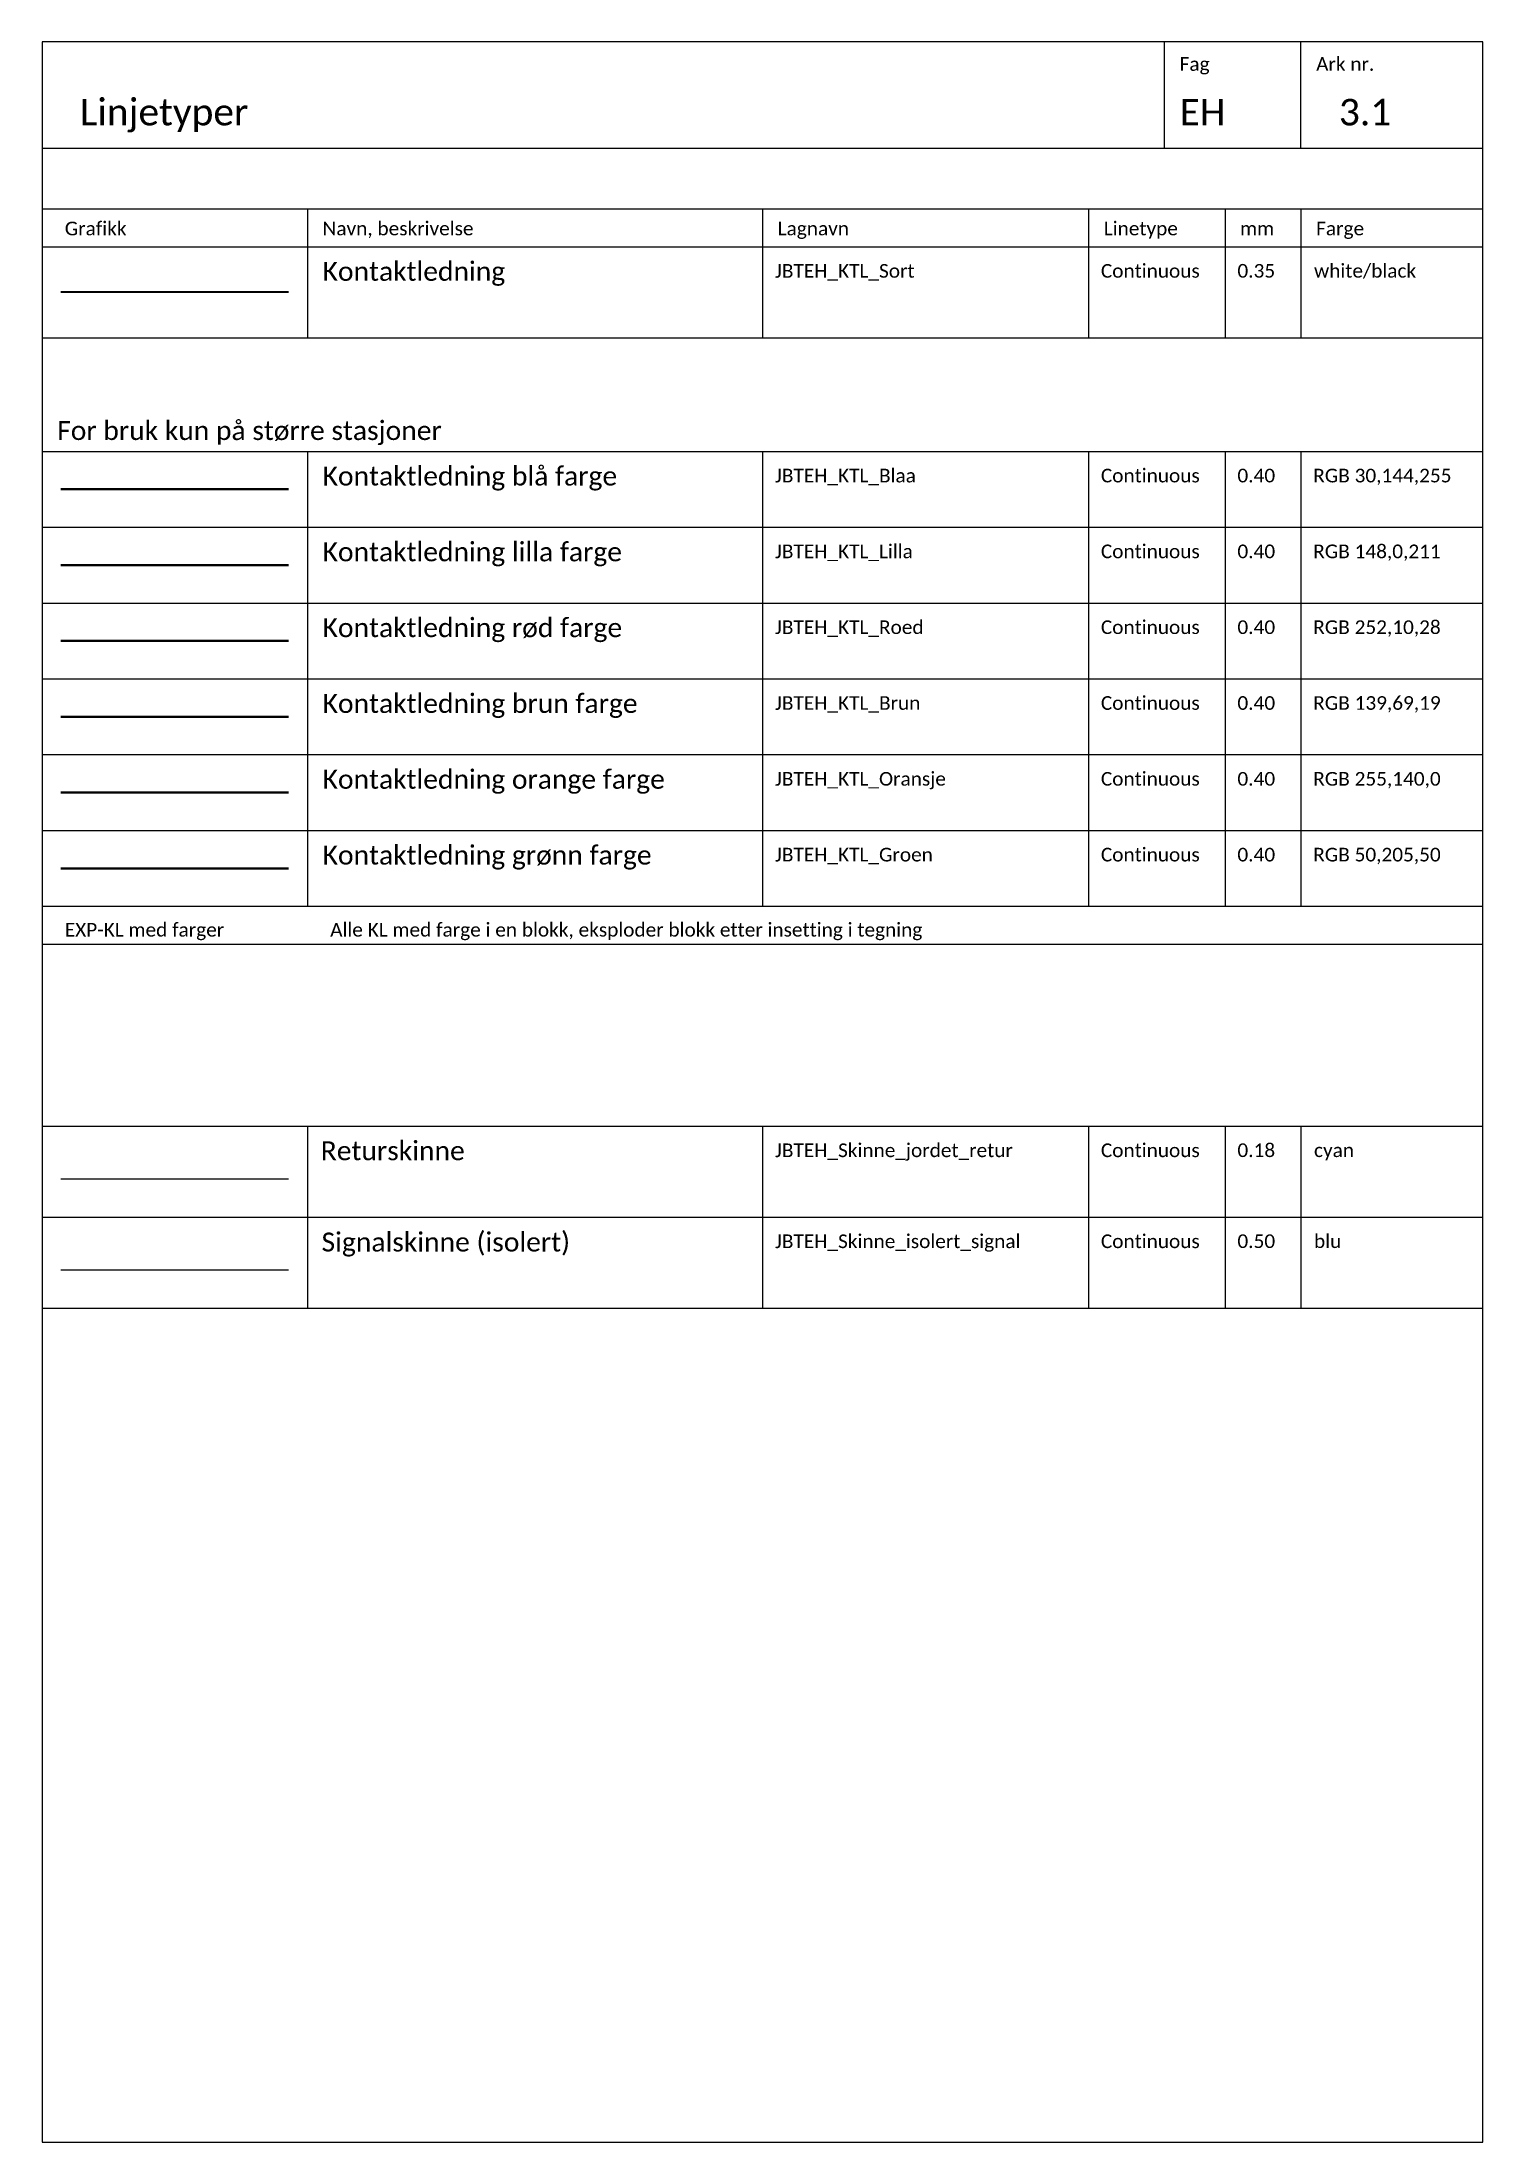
# Paper-space layout '3.1 Linjetyper' of a CAD drawing. Header units: millimetres. Extents: x 0 to 190, y 0 to 277.
# The model-space entities are those that its viewports show. They can reach past a viewport. Long polylines and large blocks are cut down to what shows.
import ezdxf

# ---------------------------------------------------------------- set-up
doc = ezdxf.new("R2010")
doc.units = ezdxf.units.MM
for name, color, linetype, lineweight, true_color in [('JBTEH_KTL_Blaa', 7, 'Continuous', 40, 0x1e90ff), ('JBTEH_KTL_Brun', 7, 'Continuous', 40, 0x8b4513), ('JBTEH_KTL_Groen', 7, 'Continuous', 40, 0x32cd32), ('JBTEH_KTL_Lilla', 7, 'Continuous', 40, 0x9400d3), ('JBTEH_KTL_Oransje', 7, 'Continuous', 40, 0xff8c00), ('JBTEH_KTL_Roed', 7, 'Continuous', 40, 0xfc0a1c)]:
    doc.layers.add(name, color=color, linetype=linetype, lineweight=lineweight, true_color=true_color)
doc.layers.add('JBTEH_KTL_Sort', color=7, linetype='Continuous', lineweight=35)
for name, color, linetype in [('JBTEH_Skinne_isolert_signal', 5, 'Continuous'), ('JBTEH_Skinne_jordet_retur', 4, 'Continuous'), ('RAMME', 5, 'Continuous'), ('RAMME SYMBOLER', 4, 'Continuous'), ('RAMME TEKST', 7, 'Continuous')]:
    doc.layers.add(name, color=color, linetype=linetype)
doc.styles.add('Calibri', font='calibri.ttf')

# ---------------------------------------------------------------- blocks, each defined once
blk = doc.blocks.new('EXP_KL med farge')
at = {"layer": 'JBTEH_KTL_Blaa'}
blk.add_line((32.5, 55), (2.5, 55), dxfattribs=at)
at = {"layer": 'JBTEH_KTL_Brun'}
blk.add_line((32.5, 25), (2.5, 25), dxfattribs=at)
at = {"layer": 'JBTEH_KTL_Groen'}
blk.add_line((32.5, 5), (2.5, 5), dxfattribs=at)
at = {"layer": 'JBTEH_KTL_Lilla'}
blk.add_line((32.5, 45), (2.5, 45), dxfattribs=at)
at = {"layer": 'JBTEH_KTL_Oransje'}
blk.add_line((32.5, 15), (2.5, 15), dxfattribs=at)
at = {"layer": 'JBTEH_KTL_Roed'}
blk.add_line((32.5, 35), (2.5, 35), dxfattribs=at)

msp = doc.modelspace()

# ---------------------------------------------------------------- linework, layer by layer
at = {"layer": 'JBTEH_KTL_Sort'}
msp.add_line((32.5, -370), (2.5, -370), dxfattribs=at)
at = {"layer": 'JBTEH_Skinne_isolert_signal'}
msp.add_line((32.5, -499), (2.5, -499), dxfattribs=at)
at = {"layer": 'JBTEH_Skinne_jordet_retur'}
msp.add_line((32.5, -487), (2.5, -487), dxfattribs=at)
at = {"layer": 'RAMME'}
msp.add_lwpolyline([(190, -337), (0, -337), (0, -614), (190, -614)], close=True, dxfattribs=at)
msp.add_lwpolyline([(0, -351), (190, -351)], dxfattribs=at)
at = {"layer": 'RAMME SYMBOLER'}
for p, q in [((148, -351), (148, -337)), ((166, -351), (166, -337)), ((0, -359), (190, -359)), ((35, -359), (35, -376)), ((95, -359), (95, -376)), ((138, -359), (138, -376)), ((156, -359), (156, -376)), ((166, -359), (166, -376)), ((0, -364), (190, -364)), ((0, -376), (190, -376)), ((0, -391), (190, -391)), ((35, -391), (35, -451)), ((95, -391), (95, -451)), ((138, -391), (138, -451)), ((156, -391), (156, -451)), ((166, -391), (166, -451)), ((0, -401), (190, -401)), ((0, -411), (190, -411)), ((0, -421), (190, -421)), ((0, -431), (190, -431)), ((0, -441), (190, -441)), ((0, -451), (190, -451)), ((0, -456), (190, -456)), ((0, -480), (190, -480)), ((35, -480), (35, -504)), ((95, -480), (95, -504)), ((138, -480), (138, -504)), ((156, -480), (156, -504)), ((166, -480), (166, -504)), ((0, -492), (190, -492)), ((0, -504), (190, -504))]:
    msp.add_line(p, q, dxfattribs=at)

# ---------------------------------------------------------------- block references
msp.add_blockref('EXP_KL med farge', (0, -451))

# ---------------------------------------------------------------- texts
at = {"layer": 'RAMME TEKST', "linetype": 'ByBlock', "style": 'Calibri'}
for s, height, p in [('Fag', 1.8, (150, -340.8)), ('Ark nr.', 1.8, (168, -340.8)), ('Linjetyper', 3.5, (5, -348)), ('EH', 3.5, (150, -348)), ('3.1', 3.5, (171, -348)), ('Grafikk', 1.8, (3, -362.5)), ('Navn, beskrivelse', 1.8, (37, -362.5)), ('Lagnavn', 1.8, (97, -362.5)), ('Linetype', 1.8, (140, -362.5)), ('mm', 1.8, (157.98, -362.5)), ('Farge', 1.8, (168, -362.5)), ('Kontaktledning', 2.5, (37, -368.5)), ('JBTEH_KTL_Sort', 1.8, (96.66, -368.09)), ('Continuous', 1.8, (139.62, -368.09)), ('0.35', 1.8, (157.62, -368.08)), ('white/black', 1.8, (167.72, -368.08)), ('For bruk kun på større stasjoner', 2.5, (2, -389.5)), ('Kontaktledning blå farge', 2.5, (37, -395.5)), ('JBTEH_KTL_Blaa', 1.8, (96.66, -395.09)), ('Continuous', 1.8, (139.62, -395.09)), ('0.40', 1.8, (157.62, -395.09)), ('RGB 30,144,255', 1.8, (167.62, -395.09)), ('Kontaktledning lilla farge', 2.5, (37, -405.5)), ('JBTEH_KTL_Lilla', 1.8, (96.66, -405.09)), ('Continuous', 1.8, (139.62, -405.09)), ('0.40', 1.8, (157.62, -405.09)), ('RGB 148,0,211', 1.8, (167.62, -405.09)), ('Kontaktledning rød farge', 2.5, (37, -415.5)), ('JBTEH_KTL_Roed', 1.8, (96.66, -415.09)), ('Continuous', 1.8, (139.62, -415.09)), ('0.40', 1.8, (157.62, -415.09)), ('RGB 252,10,28', 1.8, (167.62, -415.09)), ('Kontaktledning brun farge', 2.5, (37, -425.5)), ('JBTEH_KTL_Brun', 1.8, (96.66, -425.09)), ('Continuous', 1.8, (139.62, -425.09)), ('0.40', 1.8, (157.62, -425.09)), ('RGB 139,69,19', 1.8, (167.62, -425.09)), ('Kontaktledning orange farge', 2.5, (37, -435.5)), ('JBTEH_KTL_Oransje', 1.8, (96.66, -435.09)), ('Continuous', 1.8, (139.62, -435.09)), ('0.40', 1.8, (157.62, -435.09)), ('RGB 255,140,0', 1.8, (167.62, -435.09)), ('Kontaktledning grønn farge', 2.5, (37, -445.5)), ('Continuous', 1.8, (139.62, -445.09)), ('JBTEH_KTL_Groen', 1.8, (96.66, -445.09)), ('0.40', 1.8, (157.62, -445.09)), ('RGB 50,205,50', 1.8, (167.62, -445.09)), ('EXP-KL med farger', 1.8, (3, -455)), ('Alle KL med farge i en blokk, eksploder blokk etter insetting i tegning', 1.8, (38, -455)), ('JBTEH_Skinne_jordet_retur', 1.8, (96.66, -484.09)), ('Continuous', 1.8, (139.62, -484.09)), ('0.18', 1.8, (157.62, -484.08)), ('cyan', 1.8, (167.72, -484.08)), ('JBTEH_Skinne_isolert_signal', 1.8, (96.66, -496.09)), ('Continuous', 1.8, (139.62, -496.09)), ('0.50', 1.8, (157.62, -496.08)), ('blu', 1.8, (167.72, -496.08))]:
    msp.add_text(s, height=height, dxfattribs=at).set_placement(p)
at = {"layer": 'RAMME TEKST', "style": 'Calibri'}
for s, p in [('Returskinne', (36.75, -484.5)), ('Signalskinne (isolert)', (36.86, -496.54))]:
    msp.add_text(s, height=2.5, dxfattribs=at).set_placement(p)

psp = doc.layouts.new('3.1 Linjetyper')

# ---------------------------------------------------------------- viewports
at = {"layer": 'RAMME', "view_target_point": (95, -168.5)}
psp.add_viewport(center=(95, 138.5), size=(190, 277), view_center_point=(0, -307), view_height=277, dxfattribs=at)

doc.saveas('drawing.dxf')
